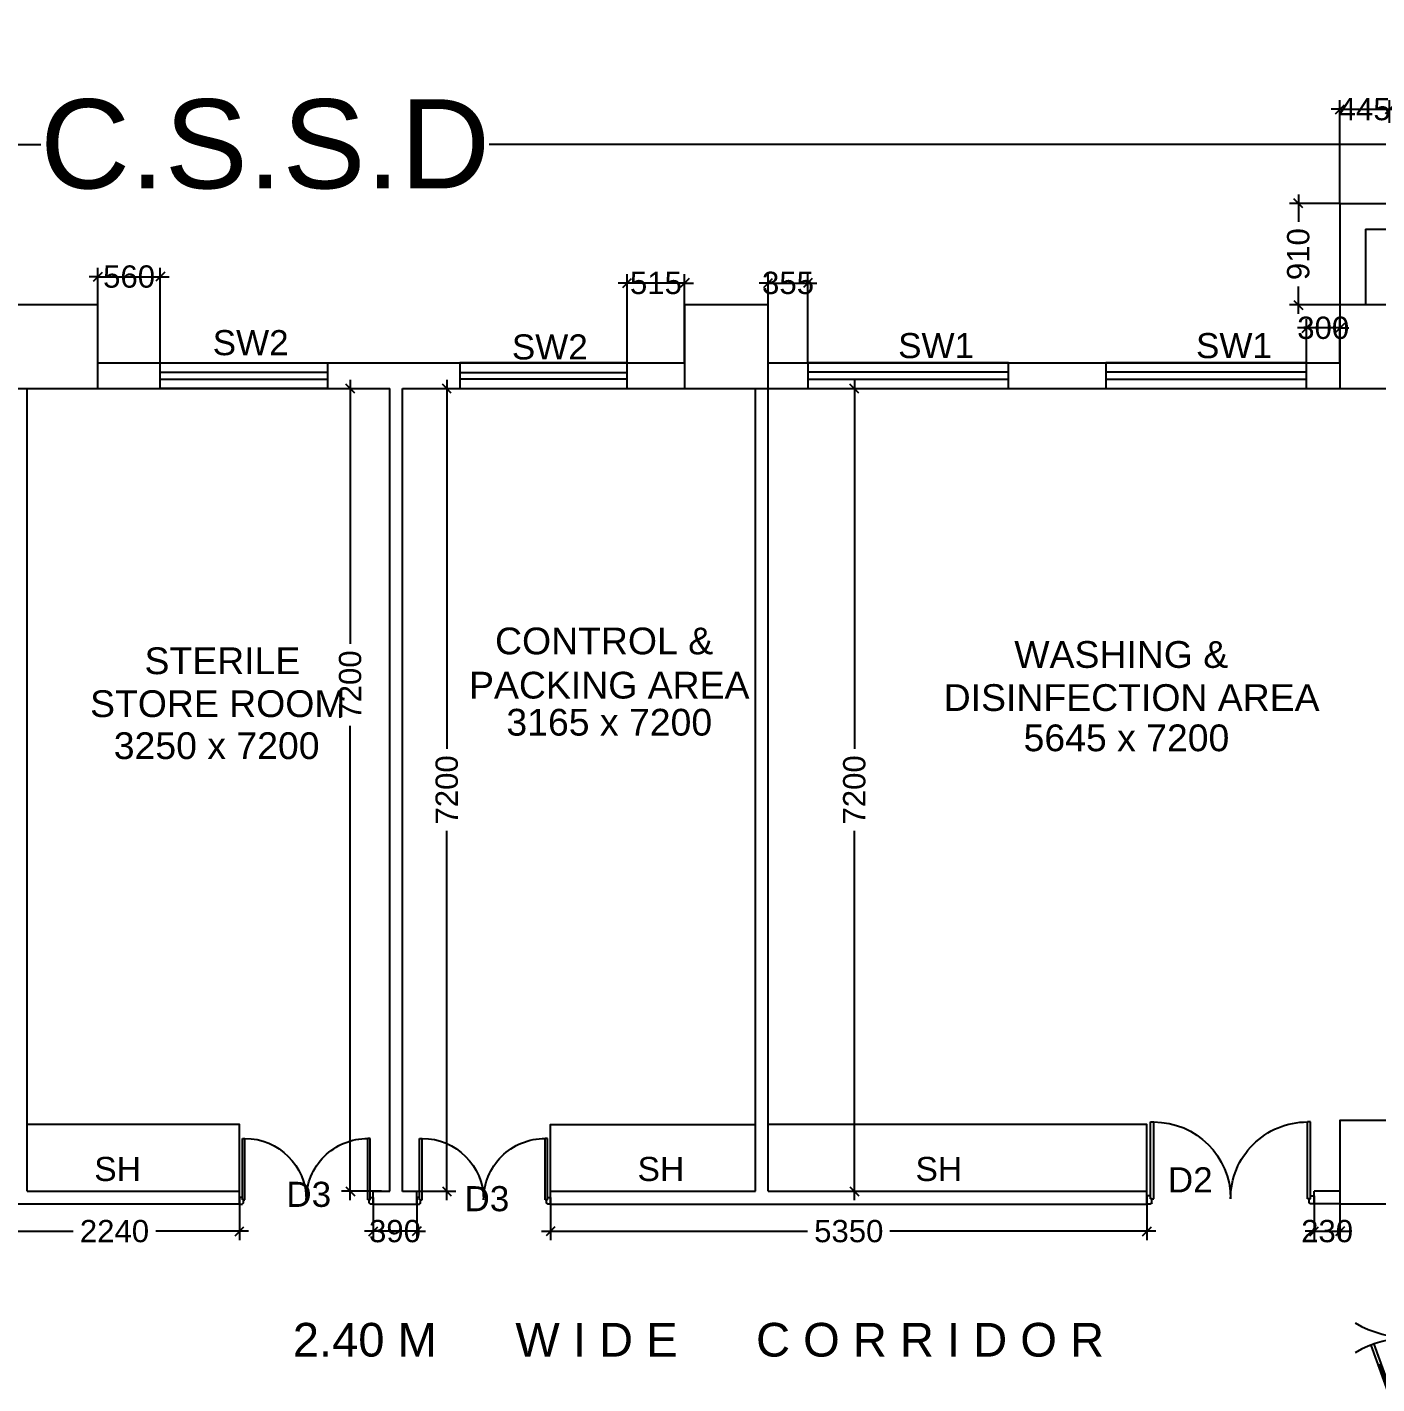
# Model space of a CAD drawing. Extents: x 7897917 to 8423973, y -6487334 to -6173396.
# Drawn here: x 8016150 to 8028255, y -6387633 to -6375462 of the extents above; entities that cross this region are included whole.
import ezdxf
from ezdxf.enums import TextEntityAlignment as Align

# ---------------------------------------------------------------- set-up
doc = ezdxf.new("R2010")
doc.units = 0
doc.header["$LTSCALE"] = 600
doc.header["$MEASUREMENT"] = 0
doc.header["$PDMODE"] = 35
doc.layers.get('0').update_dxf_attribs({"linetype": 'CONTINUOUS'})
doc.layers.get('Defpoints').update_dxf_attribs({"linetype": 'CONTINUOUS'})
for name, color, linetype in [('DIM-TEXT', 8, 'CONTINUOUS'), ('DIMEN', 5, 'CONTINUOUS'), ('DOOR', 32, 'CONTINUOUS'), ('FFL', 7, 'CONTINUOUS'), ('Fire Door', 10, 'CONTINUOUS'), ('joinery', 7, 'CONTINUOUS'), ('LA-column', 3, 'CONTINUOUS'), ('Room Dim', 1, 'CONTINUOUS'), ('Shleves', 7, 'CONTINUOUS'), ('TEXT', 6, 'CONTINUOUS'), ('TXT', 6, 'CONTINUOUS'), ('Walls', 7, 'CONTINUOUS'), ('WIN', 151, 'CONTINUOUS'), ('Working Dim', 5, 'CONTINUOUS')]:
    doc.layers.add(name, color=color, linetype=linetype)
doc.styles.add('ari', font='arial.ttf')
doc.styles.add('ARIAL', font='arial.ttf')
doc.styles.add('RT', font='romant.shx')
doc.dimstyles.new('int. dim', dxfattribs={"dimtxt": 450, "dimasz": 80, "dimexe": 80, "dimexo": 0, "dimgap": 70, "dimtad": 0, "dimdec": 0, "dimzin": 12, "dimdsep": 46, "dimtxsty": 'ari', "dimblk": 'OBLIQUE', "dimcen": 2, "dimdle": 80, "dimclrd": 256, "dimclre": 256, "dimclrt": 6, "dimadec": 0, "dimazin": 0, "dimtfac": 1, "dimtdec": 0, "dimtix": 1, "dimtmove": 2, "dimatfit": 3, "dimfxl": 1, "dimtolj": 1, "dimtzin": 0, "dimlwd": -1, "dimlwe": -1, "dimarcsym": 0})
doc.dimstyles.new('TEXT', dxfattribs={"dimscale": 0, "dimtxt": 600, "dimasz": 300, "dimexe": 300, "dimexo": 30, "dimgap": 50, "dimtad": 0, "dimdec": 0, "dimzin": 0, "dimdsep": 46, "dimtxsty": 'RT', "dimblk": 'OBLIQUE', "dimcen": 0.09, "dimdle": 300, "dimclrd": 256, "dimclre": 256, "dimclrt": 170, "dimadec": 0, "dimazin": 0, "dimtfac": 1, "dimtdec": 0, "dimtofl": 0, "dimtmove": 2, "dimatfit": 3, "dimfxl": 1, "dimfrac": 2, "dimtolj": 1, "dimtzin": 0, "dimlwd": -1, "dimlwe": -1, "dimarcsym": 0})

# ---------------------------------------------------------------- blocks, each defined once
blk = doc.blocks.new('_Oblique')
at = {"color": 0, "linetype": 'ByBlock', "lineweight": -2}
blk.add_line((-0.5, -0.5), (0.5, 0.5), dxfattribs=at)
blk = doc.blocks.new('*D229')
at = {"layer": 'Defpoints', "color": 0, "linetype": 'Continuous', "transparency": 16777216}
for p in [(8038814, -6372926, 18), (7997754, -6373078), (8038814, -6374464)]:
    blk.add_point(p, dxfattribs=at)
at = {"layer": 'DIM-TEXT', "transparency": 16777216}
for p, q in [((8038814, -6372926), (8038814, -6374764)), ((7997754, -6373078), (7997754, -6374764)), ((7997454, -6374464), (8012068, -6374464)), ((8039114, -6374464), (8024501, -6374464))]:
    blk.add_line(p, q, dxfattribs=at)
at = {"layer": 'DIM-TEXT', "linetype": 'Continuous', "transparency": 16777216, "xscale": 300, "yscale": 300, "zscale": 300, "rotation": 180}
blk.add_blockref('_Oblique', (7997754, -6374464), dxfattribs=at)
at = {"layer": 'DIM-TEXT', "linetype": 'Continuous', "transparency": 16777216, "xscale": 300, "yscale": 300, "zscale": 300}
blk.add_blockref('_Oblique', (8038814, -6374464), dxfattribs=at)
at = {"layer": 'DIM-TEXT', "color": 170, "linetype": 'Continuous', "transparency": 16777216, "insert": (8018284, -6374464), "char_height": 750, "attachment_point": 5, "style": 'ari'}
blk.add_mtext('\\A1;{\\H1.067x;STEP DOWN (20 BEDS) }', dxfattribs=at)
blk = doc.blocks.new('*D802')
at = {"layer": 'Defpoints', "color": 0, "linetype": 'Continuous', "transparency": 16777216}
for p in [(8038814, -6376515), (7997754, -6378185, 1), (8038814, -6378105, -10)]:
    blk.add_point(p, dxfattribs=at)
at = {"layer": 'DIM-TEXT', "transparency": 16777216}
for p, q in [((7997754, -6378185), (7997754, -6376215)), ((8038814, -6378105), (8038814, -6376215)), ((7997454, -6376515), (8016273, -6376515)), ((8039114, -6376515), (8020295, -6376515))]:
    blk.add_line(p, q, dxfattribs=at)
at = {"layer": 'DIM-TEXT', "linetype": 'Continuous', "transparency": 16777216, "xscale": 300, "yscale": 300, "zscale": 300, "rotation": 180}
blk.add_blockref('_Oblique', (7997754, -6376515), dxfattribs=at)
at = {"layer": 'DIM-TEXT', "linetype": 'Continuous', "transparency": 16777216, "xscale": 300, "yscale": 300, "zscale": 300}
blk.add_blockref('_Oblique', (8038814, -6376515), dxfattribs=at)
at = {"layer": 'DIM-TEXT', "color": 170, "linetype": 'Continuous', "transparency": 16777216, "insert": (8018284, -6376515), "char_height": 750, "attachment_point": 5, "style": 'ari'}
blk.add_mtext('\\A1;{\\H1.0667x;C.S.S.D}', dxfattribs=at)
blk = doc.blocks.new('Z$W@#1275')
at = {"layer": 'DOOR'}
for p, q in [((73, 1500), (0, 1500)), ((0, 1500), (0, 1467)), ((0, 1467), (2, 1467)), ((47, 1467), (736, 1467)), ((47, 1467), (47, 1439)), ((47, 1456), (47, 1467)), ((47, 1467), (73, 1467)), ((73, 1467), (73, 1500)), ((736, 1467), (736, 1439)), ((11, 1456), (11, 1458)), ((11, 1456), (47, 1456)), ((47, 1439), (736, 1439)), ((0, 33), (2, 33)), ((0, 0), (0, 33)), ((73, 0), (0, 0)), ((11, 44), (11, 42)), ((11, 44), (47, 44)), ((47, 61), (736, 61)), ((47, 33), (47, 61)), ((47, 44), (47, 33)), ((47, 33), (736, 33)), ((47, 33), (73, 33)), ((73, 33), (73, 0)), ((736, 33), (736, 61))]:
    blk.add_line(p, q, dxfattribs=at)
for centre, start, end in [((11, 1467), 180, 270), ((11, 33), 90, 180)]:
    blk.add_arc(centre, 9.13, start, end, dxfattribs=at)
at = {"layer": 'DOOR', "color": 145}
for centre, start, end in [((47, 1439), 270, 0), ((47, 61), 0, 90)]:
    blk.add_arc(centre, 689, start, end, dxfattribs=at)
blk = doc.blocks.new('A$C15456D16')
at = {"layer": 'Fire Door'}
for p, q in [((969, -4), (56, 329)), ((969, -4), (56, 329)), ((969, -4), (56, 329)), ((979, 23), (65, 355)), ((979, 23), (65, 355)), ((979, 23), (65, 355)), ((248, 289), (238, 262)), ((248, 289), (238, 262)), ((248, 289), (238, 262)), ((791, 76), (243, 276)), ((791, 76), (243, 276)), ((791, 76), (243, 276)), ((-1000, 56), (-972, 56)), ((-1000, -56), (-1000, 56)), ((-1000, 56), (-972, 56)), ((-1000, -56), (-1000, 56)), ((-1000, 56), (-972, 56)), ((-1000, -56), (-1000, 56)), ((-979, -23), (-969, 4)), ((-979, -23), (-969, 4)), ((-979, -23), (-969, 4)), ((-972, -56), (-972, 56)), ((-972, -56), (-972, 56)), ((-972, -56), (-972, 56)), ((-969, 4), (-56, -329)), ((-969, 4), (-56, -329)), ((-969, 4), (-56, -329)), ((796, 89), (786, 63)), ((796, 89), (786, 63)), ((796, 89), (786, 63)), ((979, 23), (969, -4)), ((979, 23), (969, -4)), ((979, 23), (969, -4)), ((1000, 56), (972, 56)), ((972, -56), (972, 56)), ((1000, 56), (972, 56)), ((972, -56), (972, 56)), ((1000, 56), (972, 56)), ((972, -56), (972, 56)), ((1000, -56), (1000, 56)), ((1000, -56), (1000, 56)), ((1000, -56), (1000, 56)), ((-1000, -56), (-972, -56)), ((-1000, -56), (-972, -56)), ((-1000, -56), (-972, -56)), ((-979, -23), (-65, -355)), ((-979, -23), (-65, -355)), ((-979, -23), (-65, -355)), ((-796, -89), (-786, -63)), ((-796, -89), (-786, -63)), ((-796, -89), (-786, -63)), ((-791, -76), (-243, -276)), ((-791, -76), (-243, -276)), ((-791, -76), (-243, -276)), ((1000, -56), (972, -56)), ((1000, -56), (972, -56)), ((1000, -56), (972, -56)), ((-238, -262), (-248, -289)), ((-238, -262), (-248, -289)), ((-238, -262), (-248, -289))]:
    blk.add_line(p, q, dxfattribs=at)
at = {"layer": 'Fire Door', "extrusion": (0, 0, -1)}
for centre, major_axis, start_param, end_param in [((-1000, 0), (-1000, 0), 2.617886, 3.665084), ((-1000, 0), (-1000, 0), 2.617886, 3.665084), ((-1000, 0), (-1000, 0), 2.617886, 3.665084), ((1000, 0), (1000, 0), 2.618102, 3.665299), ((1000, 0), (1000, 0), 2.618102, 3.665299), ((1000, 0), (1000, 0), 2.618102, 3.665299)]:
    blk.add_ellipse(centre, major_axis=major_axis, ratio=1, start_param=start_param, end_param=end_param, dxfattribs=at)
blk = doc.blocks.new('*D815')
at = {"layer": 'Defpoints', "color": 0, "transparency": 16777216}
for p in [(8019032, -6378705, 16), (8019048, -6385905), (8019327, -6385905, 13)]:
    blk.add_point(p, dxfattribs=at)
at = {"layer": 'Working Dim', "transparency": 16777216}
for p, q in [((8019048, -6378625), (8019048, -6380996)), ((8019032, -6378705), (8019128, -6378705)), ((8019048, -6385985), (8019048, -6381731)), ((8019327, -6385905), (8018968, -6385905))]:
    blk.add_line(p, q, dxfattribs=at)
at = {"layer": 'Working Dim', "transparency": 16777216, "xscale": 80, "yscale": 80, "zscale": 80}
for p, rotation in [((8019048, -6378705), 90), ((8019048, -6385905), 270)]:
    blk.add_blockref('_Oblique', p, dxfattribs=dict(at, rotation=rotation))
at = {"layer": 'Working Dim', "color": 6, "transparency": 16777216, "insert": (8019047, -6381364), "char_height": 200, "attachment_point": 5, "rotation": 90, "style": 'ari'}
blk.add_mtext('\\A1;7200', dxfattribs=at)
blk = doc.blocks.new('*D816')
at = {"layer": 'Defpoints', "color": 0, "transparency": 16777216}
for p in [(8019732, -6378705, 16), (8019578, -6385905, 13), (8019914, -6385905)]:
    blk.add_point(p, dxfattribs=at)
at = {"layer": 'Working Dim', "transparency": 16777216}
for p, q in [((8019914, -6378625), (8019914, -6381938)), ((8019732, -6378705), (8019994, -6378705)), ((8019914, -6385985), (8019914, -6382673)), ((8019578, -6385905), (8019994, -6385905))]:
    blk.add_line(p, q, dxfattribs=at)
at = {"layer": 'Working Dim', "transparency": 16777216, "xscale": 80, "yscale": 80, "zscale": 80}
for p, rotation in [((8019914, -6378705), 90), ((8019914, -6385905), 270)]:
    blk.add_blockref('_Oblique', p, dxfattribs=dict(at, rotation=rotation))
at = {"layer": 'Working Dim', "color": 6, "transparency": 16777216, "insert": (8019914, -6382305), "char_height": 200, "attachment_point": 5, "rotation": 90, "style": 'ari'}
blk.add_mtext('\\A1;7200', dxfattribs=at)
blk = doc.blocks.new('*D817')
at = {"layer": 'Defpoints', "color": 0, "transparency": 16777216}
for p in [(8023442, -6378705, 15), (8023279, -6385905, 13), (8023569, -6385905)]:
    blk.add_point(p, dxfattribs=at)
at = {"layer": 'Working Dim', "transparency": 16777216}
for p, q in [((8023569, -6378625), (8023569, -6381937)), ((8023442, -6378705), (8023649, -6378705)), ((8023569, -6385985), (8023569, -6382672)), ((8023279, -6385905), (8023649, -6385905))]:
    blk.add_line(p, q, dxfattribs=at)
at = {"layer": 'Working Dim', "transparency": 16777216, "xscale": 80, "yscale": 80, "zscale": 80}
for p, rotation in [((8023569, -6378705), 90), ((8023569, -6385905), 270)]:
    blk.add_blockref('_Oblique', p, dxfattribs=dict(at, rotation=rotation))
at = {"layer": 'Working Dim', "color": 6, "transparency": 16777216, "insert": (8023569, -6382305), "char_height": 200, "attachment_point": 5, "rotation": 90, "style": 'ari'}
blk.add_mtext('\\A1;7200', dxfattribs=at)
blk = doc.blocks.new('*D863')
at = {"layer": 'Defpoints', "color": 0, "transparency": 16777216}
for p in [(8015813, -6386020, 18), (8018054, -6386020, 18), (8018054, -6386264)]:
    blk.add_point(p, dxfattribs=at)
at = {"layer": 'Working Dim', "transparency": 16777216}
for p, q in [((8015813, -6386020), (8015813, -6386344)), ((8018054, -6386020), (8018054, -6386344)), ((8015733, -6386264), (8016563, -6386264)), ((8018134, -6386264), (8017303, -6386264))]:
    blk.add_line(p, q, dxfattribs=at)
at = {"layer": 'Working Dim', "transparency": 16777216, "xscale": 80, "yscale": 80, "zscale": 80, "rotation": 180}
blk.add_blockref('_Oblique', (8015813, -6386264), dxfattribs=at)
at = {"layer": 'Working Dim', "transparency": 16777216, "xscale": 80, "yscale": 80, "zscale": 80}
blk.add_blockref('_Oblique', (8018054, -6386264), dxfattribs=at)
at = {"layer": 'Working Dim', "color": 6, "transparency": 16777216, "insert": (8016933, -6386264), "char_height": 200, "attachment_point": 5, "style": 'ari'}
blk.add_mtext('\\A1;2240', dxfattribs=at)
blk = doc.blocks.new('*D864')
at = {"layer": 'Defpoints', "color": 0, "transparency": 16777216}
for p in [(8019254, -6386020, 13), (8019644, -6386020, 13), (8019254, -6386264)]:
    blk.add_point(p, dxfattribs=at)
at = {"layer": 'Working Dim', "transparency": 16777216}
for p, q in [((8019254, -6386020), (8019254, -6386344)), ((8019644, -6386020), (8019644, -6386344)), ((8019254, -6386264), (8019174, -6386264)), ((8019644, -6386264), (8019254, -6386264)), ((8019644, -6386264), (8019724, -6386264))]:
    blk.add_line(p, q, dxfattribs=at)
at = {"layer": 'Working Dim', "transparency": 16777216, "xscale": 80, "yscale": 80, "zscale": 80}
blk.add_blockref('_Oblique', (8019254, -6386264), dxfattribs=at)
at = {"layer": 'Working Dim', "transparency": 16777216, "xscale": 80, "yscale": 80, "zscale": 80, "rotation": 180}
blk.add_blockref('_Oblique', (8019644, -6386264), dxfattribs=at)
at = {"layer": 'Working Dim', "color": 6, "transparency": 16777216, "insert": (8019449, -6386264), "char_height": 200, "attachment_point": 5, "style": 'ari'}
blk.add_mtext('\\A1;390', dxfattribs=at)
blk = doc.blocks.new('*D865')
at = {"layer": 'Defpoints', "color": 0, "transparency": 16777216}
for p in [(8020844, -6386020, 13), (8026193, -6386020, 3), (8026193, -6386264)]:
    blk.add_point(p, dxfattribs=at)
at = {"layer": 'Working Dim', "transparency": 16777216}
for p, q in [((8020844, -6386020), (8020844, -6386344)), ((8026193, -6386020), (8026193, -6386344)), ((8020764, -6386264), (8023150, -6386264)), ((8026273, -6386264), (8023887, -6386264))]:
    blk.add_line(p, q, dxfattribs=at)
at = {"layer": 'Working Dim', "transparency": 16777216, "xscale": 80, "yscale": 80, "zscale": 80, "rotation": 180}
blk.add_blockref('_Oblique', (8020844, -6386264), dxfattribs=at)
at = {"layer": 'Working Dim', "transparency": 16777216, "xscale": 80, "yscale": 80, "zscale": 80}
blk.add_blockref('_Oblique', (8026193, -6386264), dxfattribs=at)
at = {"layer": 'Working Dim', "color": 6, "transparency": 16777216, "insert": (8023519, -6386264), "char_height": 200, "attachment_point": 5, "style": 'ari'}
blk.add_mtext('\\A1;5350', dxfattribs=at)
blk = doc.blocks.new('*D866')
at = {"layer": 'Defpoints', "color": 0, "transparency": 16777216}
for p in [(8027693, -6386020, 18), (8027924, -6386020, 18), (8027924, -6386264)]:
    blk.add_point(p, dxfattribs=at)
at = {"layer": 'Working Dim', "transparency": 16777216}
for p, q in [((8027693, -6386020), (8027693, -6386344)), ((8027924, -6386020), (8027924, -6386344)), ((8027693, -6386264), (8027613, -6386264)), ((8027693, -6386264), (8027924, -6386264)), ((8027924, -6386264), (8028004, -6386264))]:
    blk.add_line(p, q, dxfattribs=at)
at = {"layer": 'Working Dim', "transparency": 16777216, "xscale": 80, "yscale": 80, "zscale": 80}
blk.add_blockref('_Oblique', (8027693, -6386264), dxfattribs=at)
at = {"layer": 'Working Dim', "transparency": 16777216, "xscale": 80, "yscale": 80, "zscale": 80, "rotation": 180}
blk.add_blockref('_Oblique', (8027924, -6386264), dxfattribs=at)
at = {"layer": 'Working Dim', "color": 6, "transparency": 16777216, "insert": (8027809, -6386264), "char_height": 200, "attachment_point": 5, "style": 'ari'}
blk.add_mtext('\\A1;230', dxfattribs=at)
blk = doc.blocks.new('A$C02430674')
at = {"layer": 'Shleves', "color": 10, "style": 'ARIAL'}
blk.add_text('SH', height=720, dxfattribs=at).set_placement((-753, 322, -97))
blk = doc.blocks.new('*D1094')
at = {"layer": 'Defpoints', "color": 0, "transparency": 16777216}
for p in [(8017344, -6377701), (8016785, -6377955, 3), (8017344, -6378475)]:
    blk.add_point(p, dxfattribs=at)
at = {"layer": 'Working Dim', "transparency": 16777216}
for p, q in [((8016785, -6377701), (8016705, -6377701)), ((8016785, -6377955), (8016785, -6377621)), ((8016785, -6377701), (8017344, -6377701)), ((8017344, -6378475), (8017344, -6377621)), ((8017344, -6377701), (8017424, -6377701))]:
    blk.add_line(p, q, dxfattribs=at)
at = {"layer": 'Working Dim', "transparency": 16777216, "xscale": 80, "yscale": 80, "zscale": 80}
blk.add_blockref('_Oblique', (8016785, -6377701), dxfattribs=at)
at = {"layer": 'Working Dim', "transparency": 16777216, "xscale": 80, "yscale": 80, "zscale": 80, "rotation": 180}
blk.add_blockref('_Oblique', (8017344, -6377701), dxfattribs=at)
at = {"layer": 'Working Dim', "color": 6, "transparency": 16777216, "insert": (8017064, -6377701), "char_height": 200, "attachment_point": 5, "style": 'ari'}
blk.add_mtext('\\A1;560', dxfattribs=at)
blk = doc.blocks.new('*D1095')
at = {"layer": 'Defpoints', "color": 0, "transparency": 16777216}
for p in [(8021531, -6377758), (8021531, -6378475), (8022046, -6378475)]:
    blk.add_point(p, dxfattribs=at)
at = {"layer": 'Working Dim', "transparency": 16777216}
for p, q in [((8021531, -6378475), (8021531, -6377678)), ((8022046, -6378475), (8022046, -6377678)), ((8021531, -6377758), (8021451, -6377758)), ((8022046, -6377758), (8021531, -6377758)), ((8022046, -6377758), (8022126, -6377758))]:
    blk.add_line(p, q, dxfattribs=at)
at = {"layer": 'Working Dim', "transparency": 16777216, "xscale": 80, "yscale": 80, "zscale": 80}
blk.add_blockref('_Oblique', (8021531, -6377758), dxfattribs=at)
at = {"layer": 'Working Dim', "transparency": 16777216, "xscale": 80, "yscale": 80, "zscale": 80, "rotation": 180}
blk.add_blockref('_Oblique', (8022046, -6377758), dxfattribs=at)
at = {"layer": 'Working Dim', "color": 6, "transparency": 16777216, "insert": (8021789, -6377758), "char_height": 200, "attachment_point": 5, "style": 'ari'}
blk.add_mtext('\\A1;515', dxfattribs=at)
blk = doc.blocks.new('*D1096')
at = {"layer": 'Defpoints', "color": 0, "transparency": 16777216}
for p in [(8023152, -6377758), (8022796, -6378475), (8023152, -6378475)]:
    blk.add_point(p, dxfattribs=at)
at = {"layer": 'Working Dim', "transparency": 16777216}
for p, q in [((8022796, -6378475), (8022796, -6377678)), ((8023152, -6378475), (8023152, -6377678)), ((8022796, -6377758), (8022716, -6377758)), ((8022796, -6377758), (8023152, -6377758)), ((8023152, -6377758), (8023232, -6377758))]:
    blk.add_line(p, q, dxfattribs=at)
at = {"layer": 'Working Dim', "transparency": 16777216, "xscale": 80, "yscale": 80, "zscale": 80}
blk.add_blockref('_Oblique', (8022796, -6377758), dxfattribs=at)
at = {"layer": 'Working Dim', "transparency": 16777216, "xscale": 80, "yscale": 80, "zscale": 80, "rotation": 180}
blk.add_blockref('_Oblique', (8023152, -6377758), dxfattribs=at)
at = {"layer": 'Working Dim', "color": 6, "transparency": 16777216, "insert": (8022974, -6377758), "char_height": 200, "attachment_point": 5, "style": 'ari'}
blk.add_mtext('\\A1;355', dxfattribs=at)
blk = doc.blocks.new('*D1097')
at = {"layer": 'Defpoints', "color": 0, "transparency": 16777216}
for p in [(8027624, -6378161), (8027624, -6378475), (8027924, -6378475)]:
    blk.add_point(p, dxfattribs=at)
at = {"layer": 'Working Dim', "transparency": 16777216}
for p, q in [((8027624, -6378475), (8027624, -6378081)), ((8027924, -6378475), (8027924, -6378081)), ((8027624, -6378161), (8027544, -6378161)), ((8027924, -6378161), (8027624, -6378161)), ((8027924, -6378161), (8028004, -6378161))]:
    blk.add_line(p, q, dxfattribs=at)
at = {"layer": 'Working Dim', "transparency": 16777216, "xscale": 80, "yscale": 80, "zscale": 80}
blk.add_blockref('_Oblique', (8027624, -6378161), dxfattribs=at)
at = {"layer": 'Working Dim', "transparency": 16777216, "xscale": 80, "yscale": 80, "zscale": 80, "rotation": 180}
blk.add_blockref('_Oblique', (8027924, -6378161), dxfattribs=at)
at = {"layer": 'Working Dim', "color": 6, "transparency": 16777216, "insert": (8027774, -6378161), "char_height": 200, "attachment_point": 5, "style": 'ari'}
blk.add_mtext('\\A1;300', dxfattribs=at)
blk = doc.blocks.new('*D1098')
at = {"layer": 'Defpoints', "color": 0, "transparency": 16777216}
for p in [(8027551, -6377044), (8027924, -6377044), (8027924, -6377955)]:
    blk.add_point(p, dxfattribs=at)
at = {"layer": 'Working Dim', "transparency": 16777216}
for p, q in [((8027551, -6376964), (8027551, -6377209)), ((8027924, -6377044), (8027471, -6377044)), ((8027551, -6378035), (8027551, -6377790)), ((8027924, -6377955), (8027471, -6377955))]:
    blk.add_line(p, q, dxfattribs=at)
at = {"layer": 'Working Dim', "transparency": 16777216, "xscale": 80, "yscale": 80, "zscale": 80}
for p, rotation in [((8027551, -6377044), 90), ((8027551, -6377955), 270)]:
    blk.add_blockref('_Oblique', p, dxfattribs=dict(at, rotation=rotation))
at = {"layer": 'Working Dim', "color": 6, "transparency": 16777216, "insert": (8027551, -6377499), "char_height": 200, "attachment_point": 5, "rotation": 90, "style": 'ari'}
blk.add_mtext('\\A1;910', dxfattribs=at)
blk = doc.blocks.new('*D1099')
at = {"layer": 'Defpoints', "color": 0, "transparency": 16777216}
for p in [(8028369, -6376199), (8027924, -6377044), (8028369, -6377044)]:
    blk.add_point(p, dxfattribs=at)
at = {"layer": 'Working Dim', "transparency": 16777216}
for p, q in [((8027924, -6377044), (8027924, -6376119)), ((8028369, -6377044), (8028369, -6376119)), ((8027924, -6376199), (8027844, -6376199)), ((8027924, -6376199), (8028369, -6376199)), ((8028369, -6376199), (8028449, -6376199))]:
    blk.add_line(p, q, dxfattribs=at)
at = {"layer": 'Working Dim', "transparency": 16777216, "xscale": 80, "yscale": 80, "zscale": 80}
blk.add_blockref('_Oblique', (8027924, -6376199), dxfattribs=at)
at = {"layer": 'Working Dim', "transparency": 16777216, "xscale": 80, "yscale": 80, "zscale": 80, "rotation": 180}
blk.add_blockref('_Oblique', (8028369, -6376199), dxfattribs=at)
at = {"layer": 'Working Dim', "color": 6, "transparency": 16777216, "insert": (8028146, -6376199), "char_height": 200, "attachment_point": 5, "style": 'ari'}
blk.add_mtext('\\A1;445', dxfattribs=at)

msp = doc.modelspace()

# ---------------------------------------------------------------- linework, layer by layer
at = {"layer": 'FFL'}
for points in [[(8018053.563, -6385905.078), (8018053.563, -6385305.078), (8016151.313, -6385305.078)], [(8020843.813, -6385905.078), (8020843.813, -6385305.078), (8022681.366, -6385305.078)], [(8026193.458, -6385905.078), (8026193.458, -6385305.078), (8022796.366, -6385305.078)]]:
    msp.add_lwpolyline(points, dxfattribs=at)
at = {"layer": 'LA-column', "color": 2, "elevation": 3.421}
for points in [[(8016034.872, -6378704.612), (8016784.872, -6378704.612), (8016784.872, -6377954.612), (8016034.872, -6377954.612)], [(8022046.373, -6378704.612), (8022796.373, -6378704.612), (8022796.373, -6377954.612), (8022046.373, -6377954.612)], [(8028673.873, -6378704.625), (8028673.873, -6377954.625), (8027923.873, -6377954.625), (8027923.873, -6378704.625)], [(8028673.873, -6386019.668), (8028673.873, -6385269.668), (8027923.873, -6385269.668), (8027923.873, -6386019.668)]]:
    msp.add_lwpolyline(points, close=True, dxfattribs=at)
at = {"layer": 'Walls', "linetype": 'Continuous'}
for p, q in [((8027923.687, -6377044.301), (8033764.806, -6377044.301)), ((8027923.687, -6377044.301), (8027923.687, -6377954.546)), ((8027923.694, -6377044.301), (8033764.813, -6377044.301)), ((8027923.694, -6377044.301), (8027923.694, -6377954.546)), ((8028153.687, -6377274.301), (8033534.806, -6377274.301)), ((8028153.687, -6377274.301), (8028153.687, -6377954.546)), ((8028153.694, -6377274.301), (8033534.813, -6377274.301)), ((8028153.694, -6377274.301), (8028153.694, -6377954.546))]:
    msp.add_line(p, q, dxfattribs=at)
at = {"layer": 'Walls'}
for p, q in [((8016785.865, -6378474.648), (8022046.366, -6378474.648)), ((8022796.366, -6378474.661), (8027924.135, -6378474.661)), ((8022681.366, -6385905.078), (8022681.366, -6378704.344)), ((8022796.366, -6385905.078), (8022796.366, -6378704.344)), ((8016151.313, -6385905.178), (8016151.313, -6378704.988)), ((8016785.865, -6378704.648), (8019401.313, -6378704.648)), ((8019401.313, -6385905.516), (8019401.313, -6378704.648)), ((8019516.313, -6378704.648), (8022046.366, -6378704.648)), ((8019516.313, -6385906.506), (8019516.313, -6378704.648)), ((8022796.366, -6378704.661), (8027923.866, -6378704.661)), ((8016151.313, -6385905.078), (8018053.563, -6385905.078)), ((8018053.563, -6386020.078), (8018053.563, -6385905.078)), ((8019253.563, -6385905.078), (8019401.313, -6385905.078)), ((8019253.563, -6386020.078), (8019253.563, -6385905.078)), ((8019516.313, -6385905.078), (8019643.813, -6385905.078)), ((8019643.813, -6386020.078), (8019643.813, -6385905.078)), ((8019643.813, -6386020.078), (8019643.813, -6385905.078)), ((8020843.813, -6385905.078), (8022681.366, -6385905.078)), ((8020843.813, -6386020.078), (8020843.813, -6385905.078)), ((8022796.366, -6385905.078), (8026193.458, -6385905.078)), ((8026193.458, -6386020.039, 3.421), (8026193.458, -6385905.039, 3.421)), ((8026193.458, -6386020.039, 3.421), (8026193.458, -6385905.039, 3.421)), ((8027923.873, -6385905.039, 3.421), (8027693.458, -6385905.039, 3.421)), ((8027693.458, -6386019.668, 3.421), (8027693.458, -6385905.039, 3.421)), ((8018053.563, -6386020.078), (8015813.313, -6386020.078)), ((8019253.563, -6386020.078), (8019643.813, -6386020.078)), ((8020843.813, -6386020.078), (8026193.458, -6386020.078)), ((8027923.873, -6386019.668, 3.421), (8027693.458, -6386019.668, 3.421))]:
    msp.add_line(p, q, dxfattribs=at)
at = {"layer": 'WIN', "linetype": 'Continuous'}
for p, q in [((8018843.589, -6378560.098), (8017343.589, -6378560.098)), ((8020031.34, -6378560.098), (8021531.34, -6378560.098)), ((8024951.865, -6378474.661), (8023151.865, -6378474.661)), ((8023151.865, -6378474.661), (8023151.865, -6378704.661)), ((8024951.865, -6378557.445), (8023151.865, -6378557.445)), ((8024951.865, -6378704.661), (8024951.865, -6378474.661)), ((8027623.528, -6378474.661), (8025823.528, -6378474.661)), ((8025823.528, -6378474.661), (8025823.528, -6378704.661)), ((8027623.528, -6378557.445), (8025823.528, -6378557.445)), ((8027623.528, -6378704.661), (8027623.528, -6378474.661)), ((8023151.865, -6378621.878), (8024951.865, -6378621.878)), ((8025823.528, -6378621.878), (8027623.528, -6378621.878)), ((8023151.865, -6378704.661), (8024951.865, -6378704.661)), ((8025823.528, -6378704.661), (8027623.528, -6378704.661))]:
    msp.add_line(p, q, dxfattribs=at)
for points in [[(8018843.589, -6378474.648), (8018843.589, -6378704.648), (8017343.589, -6378704.648), (8017343.589, -6378474.648)], [(8020031.34, -6378474.648), (8020031.34, -6378704.648), (8021531.34, -6378704.648), (8021531.34, -6378474.648)]]:
    msp.add_lwpolyline(points, close=True, dxfattribs=at)
for points in [[(8017343.589, -6378619.197), (8018843.589, -6378619.197)], [(8021531.34, -6378619.197), (8020031.34, -6378619.197)]]:
    msp.add_lwpolyline(points, dxfattribs=at)

# ---------------------------------------------------------------- block references
at = {"layer": 'DIMEN', "xscale": -1.000014692544937, "yscale": 1.000014692544937, "zscale": 1.000014692544937, "rotation": 270}
msp.add_blockref('Z$W@#1275', (8026193.458, -6386019.668, 3.421), dxfattribs=at)
at = {"layer": 'DOOR', "xscale": -0.8000117540359497, "yscale": 0.8000117540359497, "zscale": 0.8000117540359497, "rotation": 270}
for p in [(8018053.563, -6386020.078), (8019643.813, -6386020.078)]:
    msp.add_blockref('Z$W@#1275', p, dxfattribs=at)
at = {"layer": 'Fire Door', "color": 3, "lineweight": 0, "xscale": -1, "rotation": 270}
msp.add_blockref('A$C15456D16', (8028559.312, -6387219.72), dxfattribs=at)
at = {"layer": 'Shleves', "color": 10, "xscale": 0.3000000044703484, "yscale": 0.3000000044703484, "zscale": 0.3000000044703484}
for p in [(8016977.342, -6385909.896), (8021850.08, -6385909.896), (8024343.213, -6385909.896)]:
    msp.add_blockref('A$C02430674', p, dxfattribs=at)

# ---------------------------------------------------------------- texts
at = {"layer": 'joinery', "style": 'ari'}
for s, p in [('SW2', (8018154.446, -6378405.341)), ('SW2', (8020837.607, -6378443.755)), ('SW1', (8024302.093, -6378431.774)), ('SW1', (8026973.757, -6378431.774)), ('D2', (8026581.6, -6385915.068, 3.421))]:
    msp.add_text(s, height=225, dxfattribs=at).set_placement(p, align=Align.CENTER)
for p in [(8018474.517, -6386045.432, 14.221), (8020072.571, -6386084.475, 14.221)]:
    msp.add_text('D3', height=225, dxfattribs=at).set_placement(p)
at = {"layer": 'Room Dim', "style": 'ARIAL'}
for s, p in [('3165 x 7200', (8021370.713, -6381817.841)), ('5645 x 7200', (8026009.314, -6381958.013)), ('3250 x 7200', (8017849.469, -6382028.321))]:
    msp.add_text(s, height=240, dxfattribs=at).set_placement(p, align=Align.CENTER)
at = {"layer": 'TEXT', "color": 7, "style": 'ARIAL'}
for s, p in [('CONTROL & ', (8021370.713, -6381088.7)), ('WASHING & ', (8026009.314, -6381210.143)), ('STERILE', (8017901.069, -6381266.662)), ('PACKING AREA', (8021370.713, -6381485.345)), (' DISINFECTION AREA', (8026009.314, -6381596.653)), ('STORE ROOM', (8017859.587, -6381651.455))]:
    msp.add_text(s, height=240, dxfattribs=at).set_placement(p, align=Align.CENTER)
at = {"layer": 'TXT', "color": 7, "style": 'ARIAL'}
msp.add_text('2.40 M      W I D E      C O R R I D O R', height=302.4, dxfattribs=at).set_placement((8022170.478, -6387388.637), align=Align.CENTER)

# ---------------------------------------------------------------- dimensions: what is measured, and where the dimension line sits
at = {"layer": 'DIM-TEXT', "linetype": 'Continuous'}
for base, p1, p2, text, picture, middle in [((8038814.189, -6374463.711, 14.331), (7997754.348, -6373077.647, 14.331), (8038814.189, -6372925.647, 32.311), '{\\H1.067x;STEP DOWN (20 BEDS) }', '*D229', (8018284.268, -6374463.711, 14.331)), ((8038814.092, -6376515.327, 14.714), (7997753.872, -6378184.629, 15.745), (8038814.092, -6378104.713, 4.452), '{\\H1.0667x;C.S.S.D}', '*D802', (8018283.982, -6376515.327, 14.714))]:
    dim = msp.add_linear_dim(base=base, p1=p1, p2=p2, angle=180, text=text, dimstyle='TEXT', override={"dimscale": 1, "dimtxt": 750, "dimexo": 0, "dimtxsty": 'ari'}, dxfattribs=at)
    dim.commit()
    dim.dimension.update_dxf_attribs({"geometry": picture, "text_midpoint": middle})
at = {"layer": 'Working Dim'}
for base, p1, p2, override, picture, middle in [((8028368.637, -6376199.161), (8027923.873, -6377044.301), (8028368.637, -6377044.301), {"dimtxt": 200, "dimarcsym": 1}, '*D1099', (8028146.255, -6376199.161)), ((8021531.34, -6377758.418), (8022046.366, -6378474.648), (8021531.34, -6378474.648), {"dimtxt": 200, "dimarcsym": 1}, '*D1095', (8021788.853, -6377758.418)), ((8023151.865, -6377757.766), (8022796.373, -6378474.661), (8023151.865, -6378474.661), {"dimtxt": 200, "dimarcsym": 1}, '*D1096', (8022974.119, -6377757.766)), ((8027623.528, -6378160.75), (8027923.873, -6378474.661), (8027623.528, -6378474.661), {"dimtxt": 200, "dimarcsym": 1}, '*D1097', (8027773.701, -6378160.75)), ((8018053.563, -6386264.256), (8015813.314, -6386020.078, 17.777), (8018053.563, -6386020.078, 18.354), {"dimtxt": 200}, '*D863', (8016933.438, -6386264.256)), ((8019253.563, -6386264.256), (8019643.813, -6386020.078, 13.302), (8019253.563, -6386020.078, 13.302), {"dimtxt": 200}, '*D864', (8019448.688, -6386264.256)), ((8026193.458, -6386264.256), (8020843.813, -6386020.078, 13.302), (8026193.458, -6386020.078, 3.421), {"dimtxt": 200}, '*D865', (8023518.636, -6386264.256)), ((8027923.873, -6386264.256, 3.421), (8027693.458, -6386019.706, 21.213), (8027923.873, -6386019.706, 21.213), {"dimtxt": 200}, '*D866', (8027808.666, -6386264.256, 3.421))]:
    dim = msp.add_linear_dim(base=base, p1=p1, p2=p2, dimstyle='int. dim', override=override, dxfattribs=at)
    dim.commit()
    dim.dimension.update_dxf_attribs({"geometry": picture, "text_midpoint": middle})
for base, p1, p2, angle, override, picture, middle in [((8027550.569, -6377044.301), (8027923.873, -6377954.625), (8027923.873, -6377044.301), 90, {"dimtxt": 200, "dimarcsym": 1}, '*D1098', (8027550.569, -6377499.463)), ((8019913.999, -6385905.078), (8019731.819, -6378705.035, 16.082), (8019578.063, -6385905.078, 13.302), 270, {"dimtxt": 200}, '*D816', (8019913.999, -6382305.056)), ((8023569.457, -6385905.078), (8023442.431, -6378704.642, 14.654), (8023279.416, -6385905.078, 13.302), 270, {"dimtxt": 200}, '*D817', (8023569.457, -6382304.86))]:
    dim = msp.add_linear_dim(base=base, p1=p1, p2=p2, angle=angle, dimstyle='int. dim', override=override, dxfattribs=at)
    dim.commit()
    dim.dimension.update_dxf_attribs({"geometry": picture, "text_midpoint": middle})
dim = msp.add_linear_dim(base=(8017343.589, -6377700.979), p1=(8016784.872, -6377954.612, 3.421), p2=(8017343.589, -6378474.648), text='560', dimstyle='int. dim', override={"dimtxt": 200, "dimarcsym": 1}, dxfattribs=at)
dim.commit()
dim.dimension.update_dxf_attribs({"geometry": '*D1094', "text_midpoint": (8017064.231, -6377700.979)})
dim = msp.add_linear_dim(base=(8019048.296, -6385905.078), p1=(8019032.148, -6378705.011, 15.912), p2=(8019326.938, -6385905.078, 13.302), angle=270, dimstyle='int. dim', override={"dimtxt": 200}, dxfattribs=at)
dim.commit()
dim.dimension.update_dxf_attribs({"geometry": '*D815', "text_midpoint": (8019047.296, -6381363.585), "dimtype": 160})

doc.saveas('drawing.dxf')
